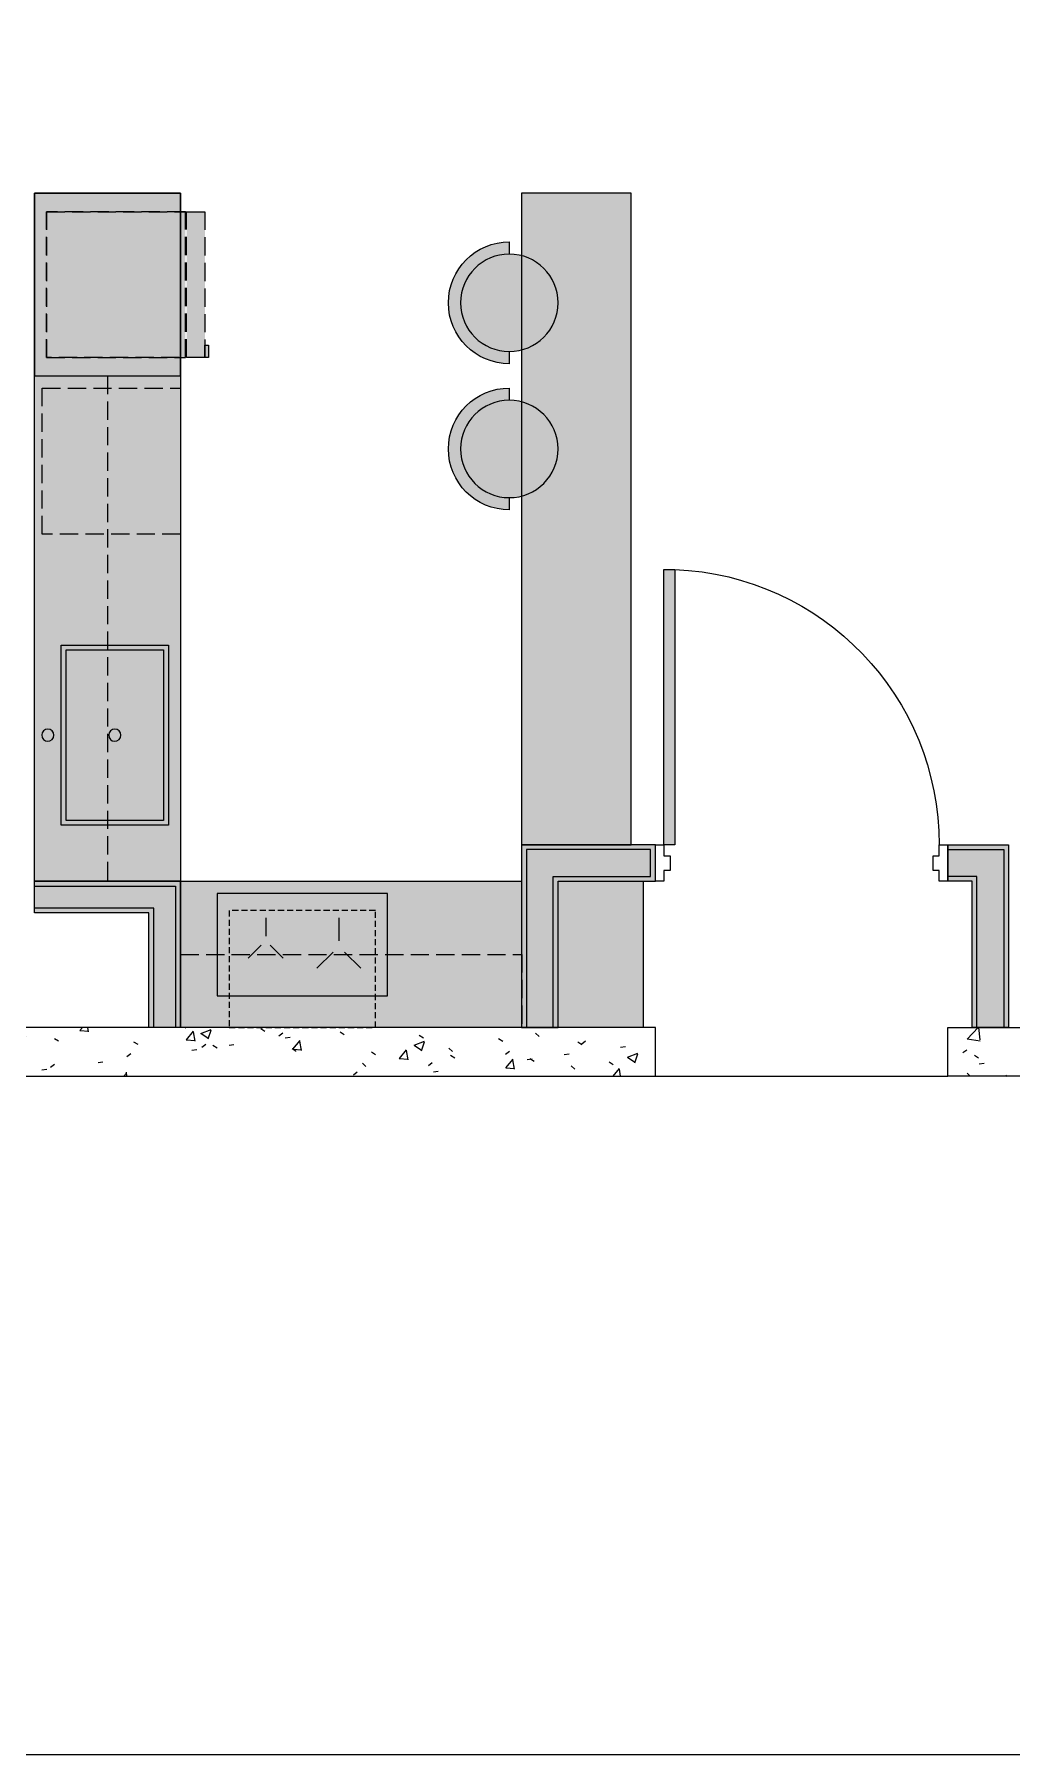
# Model space of a CAD drawing. Header units: millimetres. Extents: x 138979 to 257434, y 2210 to 57479.
# Drawn here: x 227483 to 231496, y 17607 to 24669 of the extents above; entities that cross this region are included whole.
import ezdxf
from ezdxf.lldxf.tags import DXFTag

# ---------------------------------------------------------------- set-up
doc = ezdxf.new("R2010")
doc.units = ezdxf.units.MM
doc.linetypes.add('( Hidden )', pattern=[0.375, 0.25, -0.125])
doc.linetypes.add('DASH', pattern=[0.35, 0.25, -0.1])
for name, color, linetype, lineweight in [('DOOR', 8, 'Continuous', 9), ('DOOR-CUT', 6, 'Continuous', 9), ('FLOOR', 6, 'Continuous', 9), ('WALL-FILL-4', 254, 'Continuous', 9), ('WALL-RETCUT-1', 1, 'Continuous', 25)]:
    doc.layers.add(name, color=color, linetype=linetype, lineweight=lineweight)
for name, color, linetype in [('GAR-DOOR', 4, 'Continuous'), ('GAR-FFE', 1, 'Continuous'), ('GAR-Sanitary Ware', 8, 'Continuous')]:
    doc.layers.add(name, color=color, linetype=linetype)
tags = doc.linetypes.add('HIDDEN1', pattern=[0.2, 0.1, -0.1]).pattern_tags.tags
tags[6:7] = [DXFTag(74, 4), DXFTag(75, 0), DXFTag(340, '0'), DXFTag(46, 1.0), DXFTag(50, 0.0), DXFTag(44, 0.0), DXFTag(45, 0.0)]
tags[4:5] = [DXFTag(74, 4), DXFTag(75, 0), DXFTag(340, '0'), DXFTag(46, 1.0), DXFTag(50, 0.0), DXFTag(44, 0.0), DXFTag(45, 0.0)]

# ---------------------------------------------------------------- blocks, each defined once
blk = doc.blocks.new('stool')
at = {"layer": 'GAR-FFE', "true_color": 0xffffff}
h = blk.add_hatch(color=7, dxfattribs=at)
h.dxf.hatch_style = 1
h.paths.add_polyline_path([(160471.3604895524, 11243.64584157942), (160471.3604895524, 11193.64584157942, -0.4142135623730951), (160671.3604895524, 10993.64584157942, -0.4142135623730951), (160471.3604895524, 10793.64584157942), (160471.3604895524, 10743.64584157942, 0.4142135623730951), (160721.3604895524, 10993.64584157942, 0.4142135623730951)])
h = blk.add_hatch(color=7, dxfattribs=at)
h.dxf.hatch_style = 1
h.paths.add_polyline_path([(160271.3604895524, 10993.64584157942, 1), (160671.3604895524, 10993.64584157942, 1)])
at = {"layer": 'GAR-FFE'}
blk.add_lwpolyline([(160721.3604895524, 10993.64584157942, 0.4142135623730951), (160471.3604895524, 11243.64584157942), (160471.3604895524, 11193.64584157942, -0.4142135623730951), (160671.3604895524, 10993.64584157942, -0.4142135623730951), (160471.3604895524, 10793.64584157942), (160471.3604895524, 10743.64584157942, 0.4142135623730951)], format="xyb", close=True, dxfattribs=at)
blk.add_circle((160471.3604895524, 10993.64584157942), 200, dxfattribs=at)
blk = doc.blocks.new('AM FDN Fire rated single leaf solid door _host control_ - FD _1200 X 2400 1HR_-5623472-L9 -  L33 _TYPICAL FLOOR LOW ZONE_ WIP')
at = {"layer": 'DOOR'}
blk.add_hatch(color=256, dxfattribs=at).paths.add_polyline_path([(520.0000000057033, 1205.000000001987), (520.0000000057033, 75.00000000198409), (565.0000000057017, 75.00000000198409), (565.0000000057017, 1205.000000001987)])
at = {"layer": 'DOOR-CUT'}
for p, q in [((519.9999999999907, 1204.999999999012), (519.9999999999907, 74.99999999901189)), ((564.9999999999919, 1204.999999999012), (519.9999999999907, 1204.999999999012)), ((564.9999999999919, 74.99999999901195), (564.9999999999919, 1204.999999999012)), ((-565.0000000000102, 74.99999999901587), (-600.0000000000083, 74.99999999901587)), ((-600.0000000000083, 74.99999999901587), (-600.0000000000083, -75.00000000098437)), ((-565.0000000000102, 29.99999999901598), (-565.0000000000102, 74.99999999901587)), ((519.9999999999907, 74.99999999901195), (564.9999999999919, 74.99999999901195)), ((599.9999999999918, 74.99999999901587), (564.9999999999937, 74.99999999901587)), ((564.9999999999937, 74.99999999901587), (564.9999999999939, 29.99999999901598)), ((599.9999999999918, -75.00000000098437), (599.9999999999918, 74.99999999901587)), ((-540.0000000000103, 29.99999999901598), (-565.0000000000102, 29.99999999901598)), ((-540.0000000000103, -30.00000000098438), (-540.0000000000103, 29.99999999901598)), ((564.9999999999939, 29.99999999901598), (539.9999999999937, 29.99999999901598)), ((539.9999999999937, 29.99999999901598), (539.9999999999937, -30.00000000098438)), ((-565.0000000000102, -75.00000000098437), (-565.0000000000102, -30.00000000098438)), ((-565.0000000000102, -30.00000000098438), (-540.0000000000103, -30.00000000098438)), ((539.9999999999937, -30.00000000098438), (564.9999999999937, -30.00000000098438)), ((564.9999999999937, -30.00000000098438), (564.9999999999939, -75.00000000098437)), ((-600.0000000000083, -75.00000000098437), (-565.0000000000102, -75.00000000098437)), ((564.9999999999939, -75.00000000098437), (599.9999999999918, -75.00000000098437))]:
    blk.add_line(p, q, dxfattribs=at)
blk.add_arc((564.8814986770543, 76.00979994183297), 1129.88194991718, 92.27651851880765, 180.0512064845201, dxfattribs=at)
blk = doc.blocks.new('TYPE E1')
h = blk.add_hatch(color=9)
h.dxf.hatch_style = 1
h.paths.add_polyline_path([(179116.5190124459, 171.8565470705325), (178866.5226966213, 171.8565470705325), (178866.5226966213, 921.8561010743106), (179016.5226966213, 921.8569930043413), (179016.5226966213, 321.8565470705325), (179116.5190124459, 321.8565470705325)])
h = blk.add_hatch(color=9)
h.dxf.hatch_style = 1
h.paths.add_polyline_path([(180316.5226966222, 171.8565470712565), (180866.5226966222, 171.8565470712565), (180866.5226966222, 921.8561010750345), (180716.5226966222, 921.8569930050653), (180716.5226966222, 321.8565470712565), (180316.5226966222, 321.8565470712565)])
h = blk.add_hatch(color=9)
h.dxf.hatch_style = 1
h.paths.add_polyline_path([(182866.5210244781, 321.8561011401471), (182266.5226966231, 321.8561011401471), (182266.5226966231, 921.8556551439251), (182396.5226966231, 921.8565470739559), (182396.5226966231, 451.8561011401471), (182866.5210244781, 451.8561011401471)])
at = {"layer": 'WALL-FILL-4'}
h = blk.add_hatch(dxfattribs=at)
h.set_pattern_fill('FP_118', color=256, angle=-669.9999999999894, style=0, pattern_type=2)
h.set_pattern_definition([(230.0000000000106, (183989.6938806893, 1121.855523279635), (-437.2423356398183, 38.25359748097581), [45.71999999999997, -502.9199999999998]), (175.0000000000105, (183989.6938806893, 1121.855523279635), (84.58275246487918, -458.5367433592045), [36.576, -402.336]), (280.4510000000106, (183953.2566158203, 1125.043879269389), (-352.6619677193107, -420.2802474508455), [38.85599999999999, -427.4159999999999]), (226.1840000000106, (183989.6934600128, 999.936057074694), (-650.5898997999443, 100.9032807707381), [68.58, -754.38]), (276.6360000000105, (183935.4780876152, 1008.34414578299), (-569.7659014887122, -593.8263051682328), [58.284, -641.124]), (171.1840000000106, (183989.6934600128, 999.936057074694), (-569.7724680655601, -593.8202659361503), [54.86399999999998, -603.5039999999997]), (201.0000000000106, (183928.733832079, 1030.416133964201), (-363.8750514784351, 245.4366409230011), [45.71999999999989, -502.9199999999991]), (146.0000000000107, (183928.733832079, 1030.416133964201), (-148.3252822270909, -442.0518042913679), [36.57599999999999, -402.336]), (251.4510000000107, (183898.410822385, 1050.869588147616), (-512.2010140895475, -196.6114722966063), [38.85599999999977, -427.4159999999981]), (217.5000000000106, (183989.6938806893, 1121.855523279635), (-7.412779136772748, -202.9317907215856), [20.117, -377.3419999999999, 20.117, -792.1749999999998]), (217.5000000000106, (183989.6938806893, 1121.855523279635), (-7.412779136772748, -202.9317907215856), [-417.5759999999999, -388.3149999999999, 20.117, -383.743]), (187.5000000000106, (183989.6938806893, 1121.855523279635), (-160.3671524774818, -240.4330518590656), [20.11699999999994, -212.7499999999995, 20.11699999999994, -522.121999999998]), (187.5000000000106, (183989.6938806893, 1121.855523279635), (-160.3671524774818, -240.4330518590656), [-252.9839999999995, -368.1979999999991, 20.11699999999994, -133.8069999999995]), (147.5000000000106, (184125.6341089401, 1121.855922241462), (-325.4178302330253, 13.7490992952259), [20.11699999999999, -132.2829999999999, 20.11699999999999, -1086.306999999999]), (147.5000000000106, (184125.6341089401, 1121.855922241462), (-325.4178302330253, 13.7490992952259), [-172.5169999999999, -455.3709999999998, 20.11699999999999, -610.8189999999995]), (137.5000000000106, (184186.5944848303, 1121.856477948604), (-355.5100278052479, -61.02439917698348), [20.11699999999999, -178.0029999999999, 20.11699999999999, -743.7119999999995]), (137.5000000000106, (184186.5944848303, 1121.856477948604), (-355.5100278052479, -61.02439917698348), [-218.2369999999999, -295.6559999999998, 20.11699999999999, -427.9389999999998])])
h.paths.add_polyline_path([(176066.5267695184, 921.856101060519), (176066.5267695184, 1121.856101094047), (179116.5226966613, 1121.856101074722), (179116.5226966613, 921.8561010747217)])
h = blk.add_hatch(dxfattribs=at)
h.set_pattern_fill('FP_118', color=256, angle=-669.9999999999894, style=0, pattern_type=2)
h.set_pattern_definition([(230.0000000000106, (184316.5223838543, 1121.855523279635), (-437.2423356398183, 38.25359748097581), [45.71999999999998, -502.9199999999999]), (175.0000000000105, (184316.5223838543, 1121.855523279635), (84.58275246487918, -458.5367433592045), [36.576, -402.336]), (280.4510000000106, (184280.0851189853, 1125.043879269389), (-352.6619677193107, -420.2802474508455), [38.85599999999999, -427.4159999999999]), (226.1840000000106, (184316.5219631777, 999.936057074694), (-650.5898997999443, 100.9032807707381), [68.58, -754.38]), (276.6360000000105, (184262.3065907802, 1008.34414578299), (-569.7659014887122, -593.8263051682328), [58.284, -641.124]), (171.1840000000106, (184316.5219631777, 999.936057074694), (-569.7724680655601, -593.8202659361503), [54.86399999999998, -603.5039999999997]), (201.0000000000106, (184255.5623352439, 1030.416133964201), (-363.8750514784351, 245.4366409230011), [45.71999999999989, -502.9199999999991]), (146.0000000000107, (184255.5623352439, 1030.416133964201), (-148.3252822270909, -442.0518042913679), [36.57599999999999, -402.336]), (251.4510000000107, (184225.2393255499, 1050.869588147616), (-512.2010140895475, -196.6114722966063), [38.85599999999977, -427.4159999999981]), (217.5000000000106, (184316.5223838543, 1121.855523279635), (-7.412779136772748, -202.9317907215856), [20.117, -377.3419999999999, 20.117, -792.1749999999998]), (217.5000000000106, (184316.5223838543, 1121.855523279635), (-7.412779136772748, -202.9317907215856), [-417.5759999999999, -388.3149999999999, 20.117, -383.743]), (187.5000000000106, (184316.5223838543, 1121.855523279635), (-160.3671524774818, -240.4330518590656), [20.11699999999994, -212.7499999999995, 20.11699999999994, -522.121999999998]), (187.5000000000106, (184316.5223838543, 1121.855523279635), (-160.3671524774818, -240.4330518590656), [-252.9839999999995, -368.1979999999991, 20.11699999999994, -133.8069999999995]), (147.5000000000106, (184452.4626121051, 1121.855922241462), (-325.4178302330253, 13.7490992952259), [20.11699999999999, -132.2829999999999, 20.11699999999999, -1086.306999999999]), (147.5000000000106, (184452.4626121051, 1121.855922241462), (-325.4178302330253, 13.7490992952259), [-172.5169999999999, -455.3709999999998, 20.11699999999999, -610.8189999999995]), (137.5000000000106, (184513.4229879952, 1121.856477948604), (-355.5100278052479, -61.02439917698348), [20.11699999999999, -178.0029999999999, 20.11699999999999, -743.7119999999995]), (137.5000000000106, (184513.4229879952, 1121.856477948604), (-355.5100278052479, -61.02439917698348), [-218.2369999999999, -295.6559999999998, 20.11699999999999, -427.9389999999998])])
h.paths.add_polyline_path([(187691.524389016, 921.8561010442827), (187691.524389016, 1121.85610107781), (180316.522696652, 1121.856101074722), (180316.522696652, 921.8561010747217)])
at = {"layer": 'FLOOR'}
blk.add_line((180316.5226966399, 1121.856101108948), (179116.5226966399, 1121.856101108948), dxfattribs=at)
at = {"layer": 'WALL-RETCUT-1'}
for points in [[(179116.5226966566, 1121.856101077516), (179116.5226966566, 921.8561010775156), (176066.5267695184, 921.856101060519), (176066.5267695184, 1121.856101094047)], [(180316.5226966566, 1121.856101077516), (180316.5226966566, 921.8561010775156), (187691.524389016, 921.8561010442827), (187691.524389016, 1121.85610107781)], [(178866.5226966213, 171.8565470705325), (178866.5226966213, 921.8561010743106), (179016.5226966213, 921.8569930043413), (179016.5226966213, 321.8565470705325), (179116.5190124459, 321.8565470705325), (179116.5190124459, 171.8565470705325)], [(178886.5226966213, 191.8565470705325), (178886.5226966213, 921.8562199983098), (178996.5226966213, 921.8568740803421), (178996.5226966213, 301.8565470705325), (179116.5190124459, 301.8565470705325), (179116.5190124459, 191.8565470705325)], [(180866.5226966222, 171.8565470712565), (180866.5226966222, 921.8561010750345), (180716.5226966222, 921.8569930050653), (180716.5226966222, 321.8565470712565), (180316.5226966222, 321.8565470712565), (180316.5226966222, 171.8565470712565)], [(180846.5226966222, 191.8565470712565), (180846.5226966222, 921.8562199990338), (180736.5226966222, 921.856874081066), (180736.5226966222, 301.8565470712565), (180336.5226966222, 301.8565470712565), (180336.5226966222, 191.8565470712565)], [(182266.5226966231, 321.8561011401471), (182266.5226966231, 921.8556551439251), (182396.5226966231, 921.8565470739559), (182396.5226966231, 451.8561011401471), (182866.5210244781, 451.8561011401471), (182866.5210244781, 321.8561011401471)], [(182286.5226966231, 341.8561011401471), (182286.5226966231, 921.855792363931), (182376.5226966231, 921.8564098539646), (182376.5226966231, 431.8561011401471), (182866.5210244781, 431.8561011401471), (182866.5210244781, 341.8561011401471)]]:
    blk.add_lwpolyline(points, close=True, dxfattribs=at)
at = {"layer": 'DOOR', "xscale": -1, "rotation": 180}
blk.add_blockref('AM FDN Fire rated single leaf solid door _host control_ - FD _1200 X 2400 1HR_-5623472-L9 -  L33 _TYPICAL FLOOR LOW ZONE_ WIP', (179716.5190124459, 246.8565470530957), dxfattribs=at)
blk = doc.blocks.new('WDryer01')
at = {"layer": 'GAR-FFE', "true_color": 0xffffff}
h = blk.add_hatch(color=7, dxfattribs=at)
h.dxf.hatch_style = 1
h.paths.add_polyline_path([(202430.6303623619, 47603.11558067065), (202430.6303623619, 47003.11558067065), (202998.6303623619, 47003.11558067065), (202998.6303623619, 47603.11558067065)])
at = {"layer": 'GAR-FFE', "linetype": 'DASH', "ltscale": 300}
blk.add_lwpolyline([(202998.6303623619, 47003.11558067065), (202998.6303623619, 47603.11558067065), (202430.6303623619, 47603.11558067065), (202430.6303623619, 47003.11558067065)], close=True, dxfattribs=at)
blk = doc.blocks.new('Hob02')
at = {"true_color": 0xffffff}
h = blk.add_hatch(color=7, dxfattribs=at)
h.dxf.hatch_style = 1
h.paths.add_polyline_path([(239232.4621378219, 48773.92517716321), (238812.4621378218, 48773.92517716321), (238812.4621378218, 48073.92517716321), (239232.4621378219, 48073.92517716321)])
at = {"layer": 'GAR-FFE'}
for p, q in [((239053.0871378218, 48597.36267716321), (239119.3783985581, 48663.65393789946)), ((238912.4621378218, 48573.92517716321), (239006.2121378218, 48573.92517716321)), ((239053.0871378218, 48550.48767716321), (239119.3783985581, 48484.19641642697)), ((239024.9621378218, 48292.67517716321), (239077.9951464108, 48345.70818575221)), ((238912.4621378218, 48273.92517716321), (238987.4621378218, 48273.92517716321)), ((239024.9621378218, 48255.17517716321), (239077.9951464108, 48202.14216857422))]:
    blk.add_line(p, q, dxfattribs=at)
blk.add_lwpolyline([(238812.4621378218, 48773.92517716321), (238812.4621378218, 48073.92517716321), (239232.4621378219, 48073.92517716321), (239232.4621378219, 48773.92517716321)], close=True, dxfattribs=at)
blk = doc.blocks.new('sink03')
at = {"layer": 'GAR-FFE', "true_color": 0xffffff}
h = blk.add_hatch(color=7, dxfattribs=at)
h.dxf.hatch_style = 1
h.paths.add_polyline_path([(255328.936384584, 18277.39050756635), (255328.936384584, 18717.39050756635), (254588.936384584, 18717.39050756635), (254588.936384584, 18277.39050756635)])
at = {"layer": 'GAR-FFE', "color": 8, "linetype": 'HIDDEN1', "ltscale": 100}
blk.add_lwpolyline([(255328.936384584, 18717.39050756635), (254588.936384584, 18717.39050756635), (254588.936384584, 18277.39050756635), (255328.936384584, 18277.39050756635)], close=True, dxfattribs=at)
at = {"layer": 'GAR-FFE'}
blk.add_lwpolyline([(255308.936384584, 18697.39050756635), (254608.936384584, 18697.39050756635), (254608.936384584, 18297.39050756635), (255308.936384584, 18297.39050756635)], close=True, dxfattribs=at)
at = {"layer": 'GAR-FFE', "extrusion": (0.07665067334328825, -0.02984150263691096, 0.9966113379830633)}
blk.add_circle((109734.6614063143, -230095.3430616418, 18990.78422115946), 24.99999999999998, dxfattribs=at)
at = {"layer": 'GAR-FFE', "extrusion": (0.07665067334328826, -0.02984150263691096, 0.9966113379830636)}
blk.add_circle((109478.3973039073, -230194.7732612775, 18998.99063438461), 24.99999999999998, dxfattribs=at)
blk = doc.blocks.new('fridge 02')
at = {"true_color": 0xffffff}
h = blk.add_hatch(color=7, dxfattribs=at)
h.dxf.hatch_style = 1
h.paths.add_polyline_path([(199766.1656580477, 3371.88479561836), (199691.1656580477, 3371.88479561836), (199691.1656580477, 3969.88479561836), (199766.1656580477, 3969.88479561836)])
h.paths.add_polyline_path([(199691.1656580477, 3371.88479561836), (199675.6656580478, 3371.88479561836), (199675.6656580478, 3421.652313534811), (199691.1656580477, 3421.652313534811)])
h = blk.add_hatch(color=7, dxfattribs=at)
h.dxf.hatch_style = 1
h.paths.add_polyline_path([(200341.1656580477, 3371.88479561836), (199771.1656580477, 3371.88479561836), (199771.1656580477, 3969.88479561836), (200341.1656580477, 3969.88479561836)])
at = {"layer": 'GAR-FFE', "linetype": 'DASH', "ltscale": 300}
blk.add_line((199691.1656580477, 3371.88479561836), (199691.1656580477, 3421.652313534811), dxfattribs=at)
for points in [[(200341.1656580477, 3371.88479561836), (200341.1656580477, 3969.88479561836), (199691.1656580477, 3969.88479561836), (199691.1656580477, 3371.88479561836)], [(199691.1656580477, 3969.88479561836), (199691.1656580477, 3371.88479561836), (199766.1656580477, 3371.88479561836), (199766.1656580477, 3969.88479561836)], [(199771.1656580477, 3371.88479561836), (199771.1656580477, 3969.88479561836), (200341.1656580477, 3969.88479561836), (200341.1656580477, 3371.88479561836)], [(199675.6656580478, 3421.652313534811), (199675.6656580478, 3371.88479561836), (199691.1656580477, 3371.88479561836), (199691.1656580477, 3421.652313534811)]]:
    blk.add_lwpolyline(points, close=True, dxfattribs=at)

msp = doc.modelspace()

# ---------------------------------------------------------------- hatches: boundary and pattern name
at = {"layer": 'GAR-FFE', "true_color": 0xffffff}
h = msp.add_hatch(color=7, dxfattribs=at)
h.dxf.hatch_style = 1
h.paths.add_polyline_path([(227483.4894642246, 24017.21837123283), (227483.4888473545, 21192.21704145719), (228083.4888473545, 21192.21704145719), (228083.4888473545, 24017.21837264035)])
h = msp.add_hatch(color=7, dxfattribs=at)
h.dxf.hatch_style = 1
h.paths.add_polyline_path([(229933.4848668603, 21342.21705494622), (229483.4848668604, 21342.21705494573), (229483.4849966731, 21340.21801320463), (229483.4848668603, 24017.21837264069), (229933.4848668603, 24017.21837264069)])
h = msp.add_hatch(color=7, dxfattribs=at)
h.dxf.hatch_style = 1
h.paths.add_polyline_path([(228083.4888473546, 21192.21835915162), (229483.4848668789, 21192.21835915162), (229483.4848668789, 20592.2180132675), (228083.4888473546, 20592.21835915162)])
h = msp.add_hatch(color=7, dxfattribs=at)
h.dxf.hatch_style = 1
h.paths.add_polyline_path([(229983.490539743, 21192.2180132691), (229633.490539743, 21192.2180132691), (229633.4848668789, 20592.21801326907), (229983.4848668789, 20592.21801326907)])

# ---------------------------------------------------------------- linework, layer by layer
at = {"layer": 'Defpoints'}
msp.add_lwpolyline([(220158.4831744852, 17607.05184323248), (237863.4807939529, 17607.05184323248), (237863.4807939529, 32457.05184323248), (220158.4831744852, 32457.05184323248)], close=True, dxfattribs=at)
at = {"layer": 'GAR-FFE'}
for points in [[(228083.4854318446, 21192.21638259495), (227483.4854318446, 21192.21638259495), (227483.4894642246, 24017.21837123283), (228083.4888473545, 24017.21837264035)], [(228083.4888473541, 24017.21801320511), (227483.4894642246, 24017.21801320511), (227483.489765625, 23267.22158102199), (228083.4891487545, 23267.22158102199)], [(229483.4848668604, 21342.21705494573), (229483.4848668604, 21342.21705494573), (229933.4848668603, 21342.21705494585), (229933.4848668603, 24017.21837264034), (229483.4848668603, 24017.21837264034)], [(229483.4848668789, 20592.2180132675), (228083.4888473546, 20592.21835915162), (228083.4888473546, 21192.21835915162), (229483.4848668789, 21192.21835915162)], [(229633.490539743, 21192.2180132691), (229983.490539743, 21192.2180132691), (229983.4848668789, 20592.21801326907), (229633.4848668789, 20592.21801326907)], [(229633.490539743, 21192.2180132691), (229983.490539743, 21192.2180132691), (229983.4848668789, 20592.21801326907), (229633.4848668789, 20592.21801326907)]]:
    msp.add_lwpolyline(points, close=True, dxfattribs=at)
at = {"layer": 'GAR-FFE', "linetype": 'DASH', "ltscale": 300}
for points in [[(227783.4894571897, 23267.22158242951), (227783.4854318446, 21192.21638259495), (227483.4854318446, 21192.21638259495), (227483.4894642245, 23267.22157961447)], [(229485.4848682865, 20592.21434729519), (228083.4888473545, 20592.21837264034), (228083.4888473545, 20892.21837264034), (229485.4848654714, 20892.21434026039)]]:
    msp.add_lwpolyline(points, close=True, dxfattribs=at)
at = {"layer": 'GAR-FFE', "linetype": '( Hidden )', "ltscale": 100}
msp.add_lwpolyline([(228883.4888473544, 21072.216219276), (228283.4888473544, 21072.21621927606), (228283.4888473544, 20592.21621927603), (228883.4888473544, 20592.21621927597)], close=True, dxfattribs=at)

# ---------------------------------------------------------------- block references
at = {"rotation": 180}
msp.add_blockref('TYPE E1', (410350.0075635011, 21514.07411434476), dxfattribs=at)
at = {"layer": 'GAR-DOOR', "xscale": -1}
for name, p, rotation in [('WDryer01', (25084.85984771961, 70220.33716028513), 180), ('sink03', (209316.0983397877, -233166.7148049695), 270)]:
    msp.add_blockref(name, p, dxfattribs=dict(at, rotation=rotation))
at = {"layer": 'GAR-FFE', "xscale": -1}
for p in [(389904.8493369069, 12573.57253106092), (389904.8493369069, 11973.57253106092)]:
    msp.add_blockref('stool', p, dxfattribs=at)
at = {"layer": 'GAR-FFE', "rotation": 270}
msp.add_blockref('Hob02', (180159.5636701912, 259954.6783570978), dxfattribs=at)
at = {"layer": 'GAR-Sanitary Ware', "xscale": -1}
msp.add_blockref('fridge 02', (427874.6552444616, 19971.33500149519), dxfattribs=at)

doc.saveas('drawing.dxf')
